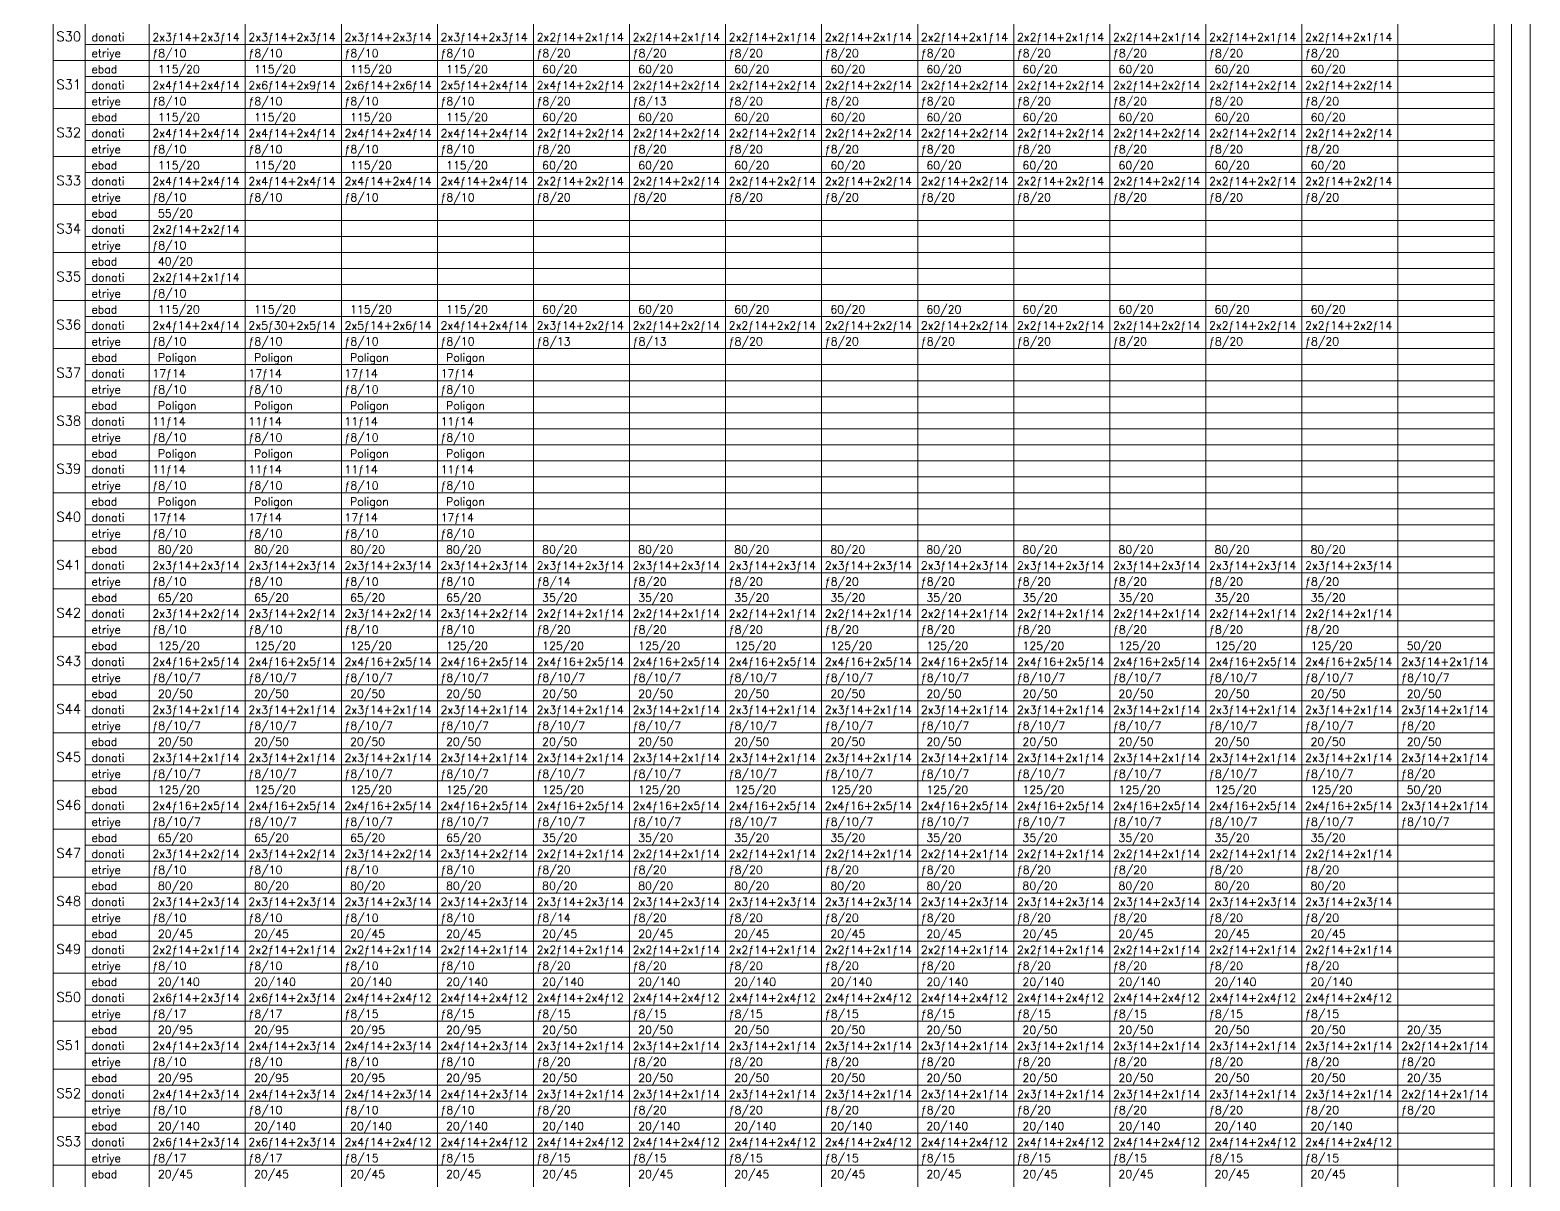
# Model space of a CAD drawing. Header units: inches. Extents: x -0.73 to 0.27, y 1.31 to 2.52.
# Drawn here: x -0.1952 to 0.2732, y 1.6692 to 2.0286 of the extents above; entities that cross this region are included whole.
import ezdxf

# ---------------------------------------------------------------- set-up
doc = ezdxf.new("R2010")
doc.units = ezdxf.units.IN
doc.header["$MEASUREMENT"] = 0
for name, color, linetype, lineweight in [('PENC2', 1, 'Continuous', 0), ('PENC3', 5, 'Continuous', 0), ('PENC4', 84, 'Continuous', 0)]:
    doc.layers.add(name, color=color, linetype=linetype, lineweight=lineweight)
doc.styles.add('RomanSTA', font='RomanSTA')

msp = doc.modelspace()

# ---------------------------------------------------------------- linework, layer by layer
at = {"layer": 'PENC2', "linetype": 'Continuous'}
for p, q in [((-0.17799, 2.0241), (0.26201, 2.0241)), ((-0.17799, 2.0141), (0.26201, 2.0141)), ((-0.17799, 2.0091), (0.26201, 2.0091)), ((-0.17799, 1.9991), (0.26201, 1.9991)), ((-0.17799, 1.9941), (0.26201, 1.9941)), ((-0.17799, 1.9841), (0.26201, 1.9841)), ((-0.17799, 1.9791), (0.26201, 1.9791)), ((-0.17799, 1.9691), (0.26201, 1.9691)), ((-0.17799, 1.9641), (0.26201, 1.9641)), ((-0.17799, 1.9541), (0.26201, 1.9541)), ((-0.17799, 1.9491), (0.26201, 1.9491)), ((-0.17799, 1.9391), (0.26201, 1.9391)), ((-0.17799, 1.9341), (0.26201, 1.9341)), ((-0.17799, 1.9241), (0.26201, 1.9241)), ((-0.17799, 1.9191), (0.26201, 1.9191)), ((-0.17799, 1.9091), (0.26201, 1.9091)), ((-0.17799, 1.9041), (0.26201, 1.9041)), ((-0.17799, 1.8941), (0.26201, 1.8941)), ((-0.17799, 1.8891), (0.26201, 1.8891)), ((-0.17799, 1.8791), (0.26201, 1.8791)), ((-0.17799, 1.8741), (0.26201, 1.8741)), ((-0.17799, 1.8641), (0.26201, 1.8641)), ((-0.17799, 1.8591), (0.26201, 1.8591)), ((-0.17799, 1.8491), (0.26201, 1.8491)), ((-0.17799, 1.8441), (0.26201, 1.8441)), ((-0.17799, 1.8341), (0.26201, 1.8341)), ((-0.17799, 1.8291), (0.26201, 1.8291)), ((-0.17799, 1.8191), (0.26201, 1.8191)), ((-0.17799, 1.8141), (0.26201, 1.8141)), ((-0.17799, 1.8041), (0.26201, 1.8041)), ((-0.17799, 1.7991), (0.26201, 1.7991)), ((-0.17799, 1.7891), (0.26201, 1.7891)), ((-0.17799, 1.7841), (0.26201, 1.7841)), ((-0.17799, 1.7741), (0.26201, 1.7741)), ((-0.17799, 1.7691), (0.26201, 1.7691)), ((-0.17799, 1.7591), (0.26201, 1.7591)), ((-0.17799, 1.7541), (0.26201, 1.7541)), ((-0.17799, 1.7441), (0.26201, 1.7441)), ((-0.17799, 1.7391), (0.26201, 1.7391)), ((-0.17799, 1.7291), (0.26201, 1.7291)), ((-0.17799, 1.7241), (0.26201, 1.7241)), ((-0.17799, 1.7141), (0.26201, 1.7141)), ((-0.17799, 1.7091), (0.26201, 1.7091)), ((-0.17799, 1.6991), (0.26201, 1.6991)), ((-0.17799, 1.6941), (0.26201, 1.6941)), ((-0.17799, 1.6841), (0.26201, 1.6841)), ((-0.17799, 1.6791), (0.26201, 1.6791))]:
    msp.add_line(p, q, dxfattribs=at)
at = {"layer": 'PENC3'}
for points in [[(0.27324, 1.31205), (0.27324, 2.50089), (-0.68718, 2.50089), (-0.68718, 1.31205)], [(0.26746, 1.31783), (0.26746, 2.49511), (-0.6814, 2.49511), (-0.6814, 1.31783)]]:
    msp.add_lwpolyline(points, close=True, dxfattribs=at)
at = {"layer": 'PENC4', "linetype": 'Continuous'}
for p, q in [((-0.18799, 2.4791), (-0.18799, 1.3291)), ((-0.15799, 2.4791), (-0.15799, 1.3291)), ((-0.12799, 2.4791), (-0.12799, 1.3291)), ((-0.09799, 2.4791), (-0.09799, 1.3291)), ((-0.06799, 2.4791), (-0.06799, 1.3291)), ((-0.03799, 2.4791), (-0.03799, 1.3291)), ((-0.00799, 2.4791), (-0.00799, 1.3291)), ((0.02201, 2.4791), (0.02201, 1.3291)), ((0.05201, 2.4791), (0.05201, 1.3291)), ((0.08201, 2.4791), (0.08201, 1.3291)), ((0.11201, 2.4791), (0.11201, 1.3291)), ((0.14201, 2.4791), (0.14201, 1.3291)), ((0.17201, 2.4791), (0.17201, 1.3291)), ((0.20201, 2.4791), (0.20201, 1.3291)), ((0.23201, 2.4791), (0.23201, 1.3291)), ((0.26201, 2.4791), (0.26201, 1.3291)), ((-0.17799, 2.4691), (-0.17799, 1.3291)), ((-0.18799, 2.0191), (0.26201, 2.0191)), ((-0.18799, 2.0041), (0.26201, 2.0041)), ((-0.18799, 1.9891), (0.26201, 1.9891)), ((-0.18799, 1.9741), (0.26201, 1.9741)), ((-0.18799, 1.9591), (0.26201, 1.9591)), ((-0.18799, 1.9441), (0.26201, 1.9441)), ((-0.18799, 1.9291), (0.26201, 1.9291)), ((-0.18799, 1.9141), (0.26201, 1.9141)), ((-0.18799, 1.8991), (0.26201, 1.8991)), ((-0.18799, 1.8841), (0.26201, 1.8841)), ((-0.18799, 1.8691), (0.26201, 1.8691)), ((-0.18799, 1.8541), (0.26201, 1.8541)), ((-0.18799, 1.8391), (0.26201, 1.8391)), ((-0.18799, 1.8241), (0.26201, 1.8241)), ((-0.18799, 1.8091), (0.26201, 1.8091)), ((-0.18799, 1.7941), (0.26201, 1.7941)), ((-0.18799, 1.7791), (0.26201, 1.7791)), ((-0.18799, 1.7641), (0.26201, 1.7641)), ((-0.18799, 1.7491), (0.26201, 1.7491)), ((-0.18799, 1.7341), (0.26201, 1.7341)), ((-0.18799, 1.7191), (0.26201, 1.7191)), ((-0.18799, 1.7041), (0.26201, 1.7041)), ((-0.18799, 1.6891), (0.26201, 1.6891)), ((-0.18799, 1.6741), (0.26201, 1.6741))]:
    msp.add_line(p, q, dxfattribs=at)

# ---------------------------------------------------------------- texts
at = {"layer": 'PENC2', "style": 'RomanSTA'}
for s, p in [('donati', (-0.17599, 2.0251)), ('etriye', (-0.17599, 2.0201)), ('ebad', (-0.17599, 2.0151)), ('donati', (-0.17599, 2.0101)), ('etriye', (-0.17599, 2.0051)), ('ebad', (-0.17599, 2.0001)), ('donati', (-0.17599, 1.9951)), ('etriye', (-0.17599, 1.9901)), ('ebad', (-0.17599, 1.9851)), ('donati', (-0.17599, 1.9801)), ('etriye', (-0.17599, 1.9751)), ('ebad', (-0.17599, 1.9701)), ('donati', (-0.17599, 1.9651)), ('etriye', (-0.17599, 1.9601)), ('ebad', (-0.17599, 1.9551)), ('donati', (-0.17599, 1.9501)), ('etriye', (-0.17599, 1.9451)), ('ebad', (-0.17599, 1.9401)), ('donati', (-0.17599, 1.9351)), ('etriye', (-0.17599, 1.9301)), ('ebad', (-0.17599, 1.9251)), ('donati', (-0.17599, 1.9201)), ('etriye', (-0.17599, 1.9151)), ('ebad', (-0.17599, 1.9101)), ('donati', (-0.17599, 1.9051)), ('etriye', (-0.17599, 1.9001)), ('ebad', (-0.17599, 1.8951)), ('donati', (-0.17599, 1.8901)), ('etriye', (-0.17599, 1.8851)), ('ebad', (-0.17599, 1.8801)), ('donati', (-0.17599, 1.8751)), ('etriye', (-0.17599, 1.8701)), ('ebad', (-0.17599, 1.8651)), ('donati', (-0.17599, 1.8601)), ('etriye', (-0.17599, 1.8551)), ('ebad', (-0.17599, 1.8501)), ('donati', (-0.17599, 1.8451)), ('etriye', (-0.17599, 1.8401)), ('ebad', (-0.17599, 1.8351)), ('donati', (-0.17599, 1.8301)), ('etriye', (-0.17599, 1.8251)), ('ebad', (-0.17599, 1.8201)), ('donati', (-0.17599, 1.8151)), ('etriye', (-0.17599, 1.8101)), ('ebad', (-0.17599, 1.8051)), ('donati', (-0.17599, 1.8001)), ('etriye', (-0.17599, 1.7951)), ('ebad', (-0.17599, 1.7901)), ('donati', (-0.17599, 1.7851)), ('etriye', (-0.17599, 1.7801)), ('ebad', (-0.17599, 1.7751)), ('donati', (-0.17599, 1.7701)), ('etriye', (-0.17599, 1.7651)), ('ebad', (-0.17599, 1.7601)), ('donati', (-0.17599, 1.7551)), ('etriye', (-0.17599, 1.7501)), ('ebad', (-0.17599, 1.7451)), ('donati', (-0.17599, 1.7401)), ('etriye', (-0.17599, 1.7351)), ('ebad', (-0.17599, 1.7301)), ('donati', (-0.17599, 1.7251)), ('etriye', (-0.17599, 1.7201)), ('ebad', (-0.17599, 1.7151)), ('donati', (-0.17599, 1.7101)), ('etriye', (-0.17599, 1.7051)), ('ebad', (-0.17599, 1.7001)), ('donati', (-0.17599, 1.6951)), ('etriye', (-0.17599, 1.6901)), ('ebad', (-0.17599, 1.6851)), ('donati', (-0.17599, 1.6801)), ('etriye', (-0.17599, 1.6751)), ('ebad', (-0.17599, 1.6701))]:
    msp.add_text(s, height=0.0025, dxfattribs=at).set_placement(p)
at = {"layer": 'PENC3', "style": 'RomanSTA'}
for s, p in [('2x3ƒ14+2x3ƒ14', (-0.15699, 2.0251)), ('2x3ƒ14+2x3ƒ14', (-0.12699, 2.0251)), ('2x3ƒ14+2x3ƒ14', (-0.09699, 2.0251)), ('2x3ƒ14+2x3ƒ14', (-0.06699, 2.0251)), ('2x2ƒ14+2x1ƒ14', (-0.03699, 2.0251)), ('2x2ƒ14+2x1ƒ14', (-0.00699, 2.0251)), ('2x2ƒ14+2x1ƒ14', (0.02301, 2.0251)), ('2x2ƒ14+2x1ƒ14', (0.05301, 2.0251)), ('2x2ƒ14+2x1ƒ14', (0.08301, 2.0251)), ('2x2ƒ14+2x1ƒ14', (0.11301, 2.0251)), ('2x2ƒ14+2x1ƒ14', (0.14301, 2.0251)), ('2x2ƒ14+2x1ƒ14', (0.17301, 2.0251)), ('2x2ƒ14+2x1ƒ14', (0.20301, 2.0251)), ('ƒ8/10', (-0.15699, 2.0201)), ('ƒ8/10', (-0.12699, 2.0201)), ('ƒ8/10', (-0.09699, 2.0201)), ('ƒ8/10', (-0.06699, 2.0201)), ('ƒ8/20', (-0.03699, 2.0201)), ('ƒ8/20', (-0.00699, 2.0201)), ('ƒ8/20', (0.02301, 2.0201)), ('ƒ8/20', (0.05301, 2.0201)), ('ƒ8/20', (0.08301, 2.0201)), ('ƒ8/20', (0.11301, 2.0201)), ('ƒ8/20', (0.14301, 2.0201)), ('ƒ8/20', (0.17301, 2.0201)), ('ƒ8/20', (0.20301, 2.0201)), (' 115/20', (-0.15699, 2.0151)), (' 115/20', (-0.12699, 2.0151)), (' 115/20', (-0.09699, 2.0151)), (' 115/20', (-0.06699, 2.0151)), (' 60/20', (-0.03699, 2.0151)), (' 60/20', (-0.00699, 2.0151)), (' 60/20', (0.02301, 2.0151)), (' 60/20', (0.05301, 2.0151)), (' 60/20', (0.08301, 2.0151)), (' 60/20', (0.11301, 2.0151)), (' 60/20', (0.14301, 2.0151)), (' 60/20', (0.17301, 2.0151)), (' 60/20', (0.20301, 2.0151)), ('2x4ƒ14+2x4ƒ14', (-0.15699, 2.0101)), ('2x6ƒ14+2x9ƒ14', (-0.12699, 2.0101)), ('2x6ƒ14+2x6ƒ14', (-0.09699, 2.0101)), ('2x5ƒ14+2x4ƒ14', (-0.06699, 2.0101)), ('2x4ƒ14+2x2ƒ14', (-0.03699, 2.0101)), ('2x2ƒ14+2x2ƒ14', (-0.00699, 2.0101)), ('2x2ƒ14+2x2ƒ14', (0.02301, 2.0101)), ('2x2ƒ14+2x2ƒ14', (0.05301, 2.0101)), ('2x2ƒ14+2x2ƒ14', (0.08301, 2.0101)), ('2x2ƒ14+2x2ƒ14', (0.11301, 2.0101)), ('2x2ƒ14+2x2ƒ14', (0.14301, 2.0101)), ('2x2ƒ14+2x2ƒ14', (0.17301, 2.0101)), ('2x2ƒ14+2x2ƒ14', (0.20301, 2.0101)), ('ƒ8/10', (-0.15699, 2.0051)), ('ƒ8/10', (-0.12699, 2.0051)), ('ƒ8/10', (-0.09699, 2.0051)), ('ƒ8/10', (-0.06699, 2.0051)), ('ƒ8/20', (-0.03699, 2.0051)), ('ƒ8/13', (-0.00699, 2.0051)), ('ƒ8/20', (0.02301, 2.0051)), ('ƒ8/20', (0.05301, 2.0051)), ('ƒ8/20', (0.08301, 2.0051)), ('ƒ8/20', (0.11301, 2.0051)), ('ƒ8/20', (0.14301, 2.0051)), ('ƒ8/20', (0.17301, 2.0051)), ('ƒ8/20', (0.20301, 2.0051)), (' 115/20', (-0.15699, 2.0001)), (' 115/20', (-0.12699, 2.0001)), (' 115/20', (-0.09699, 2.0001)), (' 115/20', (-0.06699, 2.0001)), (' 60/20', (-0.03699, 2.0001)), (' 60/20', (-0.00699, 2.0001)), (' 60/20', (0.02301, 2.0001)), (' 60/20', (0.05301, 2.0001)), (' 60/20', (0.08301, 2.0001)), (' 60/20', (0.11301, 2.0001)), (' 60/20', (0.14301, 2.0001)), (' 60/20', (0.17301, 2.0001)), (' 60/20', (0.20301, 2.0001)), ('2x4ƒ14+2x4ƒ14', (-0.15699, 1.9951)), ('2x4ƒ14+2x4ƒ14', (-0.12699, 1.9951)), ('2x4ƒ14+2x4ƒ14', (-0.09699, 1.9951)), ('2x4ƒ14+2x4ƒ14', (-0.06699, 1.9951)), ('2x2ƒ14+2x2ƒ14', (-0.03699, 1.9951)), ('2x2ƒ14+2x2ƒ14', (-0.00699, 1.9951)), ('2x2ƒ14+2x2ƒ14', (0.02301, 1.9951)), ('2x2ƒ14+2x2ƒ14', (0.05301, 1.9951)), ('2x2ƒ14+2x2ƒ14', (0.08301, 1.9951)), ('2x2ƒ14+2x2ƒ14', (0.11301, 1.9951)), ('2x2ƒ14+2x2ƒ14', (0.14301, 1.9951)), ('2x2ƒ14+2x2ƒ14', (0.17301, 1.9951)), ('2x2ƒ14+2x2ƒ14', (0.20301, 1.9951)), ('ƒ8/10', (-0.15699, 1.9901)), ('ƒ8/10', (-0.12699, 1.9901)), ('ƒ8/10', (-0.09699, 1.9901)), ('ƒ8/10', (-0.06699, 1.9901)), ('ƒ8/20', (-0.03699, 1.9901)), ('ƒ8/20', (-0.00699, 1.9901)), ('ƒ8/20', (0.02301, 1.9901)), ('ƒ8/20', (0.05301, 1.9901)), ('ƒ8/20', (0.08301, 1.9901)), ('ƒ8/20', (0.11301, 1.9901)), ('ƒ8/20', (0.14301, 1.9901)), ('ƒ8/20', (0.17301, 1.9901)), ('ƒ8/20', (0.20301, 1.9901)), (' 115/20', (-0.15699, 1.9851)), (' 115/20', (-0.12699, 1.9851)), (' 115/20', (-0.09699, 1.9851)), (' 115/20', (-0.06699, 1.9851)), (' 60/20', (-0.03699, 1.9851)), (' 60/20', (-0.00699, 1.9851)), (' 60/20', (0.02301, 1.9851)), (' 60/20', (0.05301, 1.9851)), (' 60/20', (0.08301, 1.9851)), (' 60/20', (0.11301, 1.9851)), (' 60/20', (0.14301, 1.9851)), (' 60/20', (0.17301, 1.9851)), (' 60/20', (0.20301, 1.9851)), ('2x4ƒ14+2x4ƒ14', (-0.15699, 1.9801)), ('2x4ƒ14+2x4ƒ14', (-0.12699, 1.9801)), ('2x4ƒ14+2x4ƒ14', (-0.09699, 1.9801)), ('2x4ƒ14+2x4ƒ14', (-0.06699, 1.9801)), ('2x2ƒ14+2x2ƒ14', (-0.03699, 1.9801)), ('2x2ƒ14+2x2ƒ14', (-0.00699, 1.9801)), ('2x2ƒ14+2x2ƒ14', (0.02301, 1.9801)), ('2x2ƒ14+2x2ƒ14', (0.05301, 1.9801)), ('2x2ƒ14+2x2ƒ14', (0.08301, 1.9801)), ('2x2ƒ14+2x2ƒ14', (0.11301, 1.9801)), ('2x2ƒ14+2x2ƒ14', (0.14301, 1.9801)), ('2x2ƒ14+2x2ƒ14', (0.17301, 1.9801)), ('2x2ƒ14+2x2ƒ14', (0.20301, 1.9801)), ('ƒ8/10', (-0.15699, 1.9751)), ('ƒ8/10', (-0.12699, 1.9751)), ('ƒ8/10', (-0.09699, 1.9751)), ('ƒ8/10', (-0.06699, 1.9751)), ('ƒ8/20', (-0.03699, 1.9751)), ('ƒ8/20', (-0.00699, 1.9751)), ('ƒ8/20', (0.02301, 1.9751)), ('ƒ8/20', (0.05301, 1.9751)), ('ƒ8/20', (0.08301, 1.9751)), ('ƒ8/20', (0.11301, 1.9751)), ('ƒ8/20', (0.14301, 1.9751)), ('ƒ8/20', (0.17301, 1.9751)), ('ƒ8/20', (0.20301, 1.9751)), (' 55/20', (-0.15699, 1.9701)), ('2x2ƒ14+2x2ƒ14', (-0.15699, 1.9651)), ('ƒ8/10', (-0.15699, 1.9601)), (' 40/20', (-0.15699, 1.9551)), ('2x2ƒ14+2x1ƒ14', (-0.15699, 1.9501)), ('ƒ8/10', (-0.15699, 1.9451)), (' 115/20', (-0.15699, 1.9401)), (' 115/20', (-0.12699, 1.9401)), (' 115/20', (-0.09699, 1.9401)), (' 115/20', (-0.06699, 1.9401)), (' 60/20', (-0.03699, 1.9401)), (' 60/20', (-0.00699, 1.9401)), (' 60/20', (0.02301, 1.9401)), (' 60/20', (0.05301, 1.9401)), (' 60/20', (0.08301, 1.9401)), (' 60/20', (0.11301, 1.9401)), (' 60/20', (0.14301, 1.9401)), (' 60/20', (0.17301, 1.9401)), (' 60/20', (0.20301, 1.9401)), ('2x4ƒ14+2x4ƒ14', (-0.15699, 1.9351)), ('2x5ƒ30+2x5ƒ14', (-0.12699, 1.9351)), ('2x5ƒ14+2x6ƒ14', (-0.09699, 1.9351)), ('2x4ƒ14+2x4ƒ14', (-0.06699, 1.9351)), ('2x3ƒ14+2x2ƒ14', (-0.03699, 1.9351)), ('2x2ƒ14+2x2ƒ14', (-0.00699, 1.9351)), ('2x2ƒ14+2x2ƒ14', (0.02301, 1.9351)), ('2x2ƒ14+2x2ƒ14', (0.05301, 1.9351)), ('2x2ƒ14+2x2ƒ14', (0.08301, 1.9351)), ('2x2ƒ14+2x2ƒ14', (0.11301, 1.9351)), ('2x2ƒ14+2x2ƒ14', (0.14301, 1.9351)), ('2x2ƒ14+2x2ƒ14', (0.17301, 1.9351)), ('2x2ƒ14+2x2ƒ14', (0.20301, 1.9351)), ('ƒ8/10', (-0.15699, 1.9301)), ('ƒ8/10', (-0.12699, 1.9301)), ('ƒ8/10', (-0.09699, 1.9301)), ('ƒ8/10', (-0.06699, 1.9301)), ('ƒ8/13', (-0.03699, 1.9301)), ('ƒ8/13', (-0.00699, 1.9301)), ('ƒ8/20', (0.02301, 1.9301)), ('ƒ8/20', (0.05301, 1.9301)), ('ƒ8/20', (0.08301, 1.9301)), ('ƒ8/20', (0.11301, 1.9301)), ('ƒ8/20', (0.14301, 1.9301)), ('ƒ8/20', (0.17301, 1.9301)), ('ƒ8/20', (0.20301, 1.9301)), (' Poligon', (-0.15699, 1.9251)), (' Poligon', (-0.12699, 1.9251)), (' Poligon', (-0.09699, 1.9251)), (' Poligon', (-0.06699, 1.9251)), ('17ƒ14', (-0.15699, 1.9201)), ('17ƒ14', (-0.12699, 1.9201)), ('17ƒ14', (-0.09699, 1.9201)), ('17ƒ14', (-0.06699, 1.9201)), ('ƒ8/10', (-0.15699, 1.9151)), ('ƒ8/10', (-0.12699, 1.9151)), ('ƒ8/10', (-0.09699, 1.9151)), ('ƒ8/10', (-0.06699, 1.9151)), (' Poligon', (-0.15699, 1.9101)), (' Poligon', (-0.12699, 1.9101)), (' Poligon', (-0.09699, 1.9101)), (' Poligon', (-0.06699, 1.9101)), ('11ƒ14', (-0.15699, 1.9051)), ('11ƒ14', (-0.12699, 1.9051)), ('11ƒ14', (-0.09699, 1.9051)), ('11ƒ14', (-0.06699, 1.9051)), ('ƒ8/10', (-0.15699, 1.9001)), ('ƒ8/10', (-0.12699, 1.9001)), ('ƒ8/10', (-0.09699, 1.9001)), ('ƒ8/10', (-0.06699, 1.9001)), (' Poligon', (-0.15699, 1.8951)), (' Poligon', (-0.12699, 1.8951)), (' Poligon', (-0.09699, 1.8951)), (' Poligon', (-0.06699, 1.8951)), ('11ƒ14', (-0.15699, 1.8901)), ('11ƒ14', (-0.12699, 1.8901)), ('11ƒ14', (-0.09699, 1.8901)), ('11ƒ14', (-0.06699, 1.8901)), ('ƒ8/10', (-0.15699, 1.8851)), ('ƒ8/10', (-0.12699, 1.8851)), ('ƒ8/10', (-0.09699, 1.8851)), ('ƒ8/10', (-0.06699, 1.8851)), (' Poligon', (-0.15699, 1.8801)), (' Poligon', (-0.12699, 1.8801)), (' Poligon', (-0.09699, 1.8801)), (' Poligon', (-0.06699, 1.8801)), ('17ƒ14', (-0.15699, 1.8751)), ('17ƒ14', (-0.12699, 1.8751)), ('17ƒ14', (-0.09699, 1.8751)), ('17ƒ14', (-0.06699, 1.8751)), ('ƒ8/10', (-0.15699, 1.8701)), ('ƒ8/10', (-0.12699, 1.8701)), ('ƒ8/10', (-0.09699, 1.8701)), ('ƒ8/10', (-0.06699, 1.8701)), (' 80/20', (-0.15699, 1.8651)), (' 80/20', (-0.12699, 1.8651)), (' 80/20', (-0.09699, 1.8651)), (' 80/20', (-0.06699, 1.8651)), (' 80/20', (-0.03699, 1.8651)), (' 80/20', (-0.00699, 1.8651)), (' 80/20', (0.02301, 1.8651)), (' 80/20', (0.05301, 1.8651)), (' 80/20', (0.08301, 1.8651)), (' 80/20', (0.11301, 1.8651)), (' 80/20', (0.14301, 1.8651)), (' 80/20', (0.17301, 1.8651)), (' 80/20', (0.20301, 1.8651)), ('2x3ƒ14+2x3ƒ14', (-0.15699, 1.8601)), ('2x3ƒ14+2x3ƒ14', (-0.12699, 1.8601)), ('2x3ƒ14+2x3ƒ14', (-0.09699, 1.8601)), ('2x3ƒ14+2x3ƒ14', (-0.06699, 1.8601)), ('2x3ƒ14+2x3ƒ14', (-0.03699, 1.8601)), ('2x3ƒ14+2x3ƒ14', (-0.00699, 1.8601)), ('2x3ƒ14+2x3ƒ14', (0.02301, 1.8601)), ('2x3ƒ14+2x3ƒ14', (0.05301, 1.8601)), ('2x3ƒ14+2x3ƒ14', (0.08301, 1.8601)), ('2x3ƒ14+2x3ƒ14', (0.11301, 1.8601)), ('2x3ƒ14+2x3ƒ14', (0.14301, 1.8601)), ('2x3ƒ14+2x3ƒ14', (0.17301, 1.8601)), ('2x3ƒ14+2x3ƒ14', (0.20301, 1.8601)), ('ƒ8/10', (-0.15699, 1.8551)), ('ƒ8/10', (-0.12699, 1.8551)), ('ƒ8/10', (-0.09699, 1.8551)), ('ƒ8/10', (-0.06699, 1.8551)), ('ƒ8/14', (-0.03699, 1.8551)), ('ƒ8/20', (-0.00699, 1.8551)), ('ƒ8/20', (0.02301, 1.8551)), ('ƒ8/20', (0.05301, 1.8551)), ('ƒ8/20', (0.08301, 1.8551)), ('ƒ8/20', (0.11301, 1.8551)), ('ƒ8/20', (0.14301, 1.8551)), ('ƒ8/20', (0.17301, 1.8551)), ('ƒ8/20', (0.20301, 1.8551)), (' 65/20', (-0.15699, 1.8501)), (' 65/20', (-0.12699, 1.8501)), (' 65/20', (-0.09699, 1.8501)), (' 65/20', (-0.06699, 1.8501)), (' 35/20', (-0.03699, 1.8501)), (' 35/20', (-0.00699, 1.8501)), (' 35/20', (0.02301, 1.8501)), (' 35/20', (0.05301, 1.8501)), (' 35/20', (0.08301, 1.8501)), (' 35/20', (0.11301, 1.8501)), (' 35/20', (0.14301, 1.8501)), (' 35/20', (0.17301, 1.8501)), (' 35/20', (0.20301, 1.8501)), ('2x3ƒ14+2x2ƒ14', (-0.15699, 1.8451)), ('2x3ƒ14+2x2ƒ14', (-0.12699, 1.8451)), ('2x3ƒ14+2x2ƒ14', (-0.09699, 1.8451)), ('2x3ƒ14+2x2ƒ14', (-0.06699, 1.8451)), ('2x2ƒ14+2x1ƒ14', (-0.03699, 1.8451)), ('2x2ƒ14+2x1ƒ14', (-0.00699, 1.8451)), ('2x2ƒ14+2x1ƒ14', (0.02301, 1.8451)), ('2x2ƒ14+2x1ƒ14', (0.05301, 1.8451)), ('2x2ƒ14+2x1ƒ14', (0.08301, 1.8451)), ('2x2ƒ14+2x1ƒ14', (0.11301, 1.8451)), ('2x2ƒ14+2x1ƒ14', (0.14301, 1.8451)), ('2x2ƒ14+2x1ƒ14', (0.17301, 1.8451)), ('2x2ƒ14+2x1ƒ14', (0.20301, 1.8451)), ('ƒ8/10', (-0.15699, 1.8401)), ('ƒ8/10', (-0.12699, 1.8401)), ('ƒ8/10', (-0.09699, 1.8401)), ('ƒ8/10', (-0.06699, 1.8401)), ('ƒ8/20', (-0.03699, 1.8401)), ('ƒ8/20', (-0.00699, 1.8401)), ('ƒ8/20', (0.02301, 1.8401)), ('ƒ8/20', (0.05301, 1.8401)), ('ƒ8/20', (0.08301, 1.8401)), ('ƒ8/20', (0.11301, 1.8401)), ('ƒ8/20', (0.14301, 1.8401)), ('ƒ8/20', (0.17301, 1.8401)), ('ƒ8/20', (0.20301, 1.8401)), (' 125/20', (-0.15699, 1.8351)), (' 125/20', (-0.12699, 1.8351)), (' 125/20', (-0.09699, 1.8351)), (' 125/20', (-0.06699, 1.8351)), (' 125/20', (-0.03699, 1.8351)), (' 125/20', (-0.00699, 1.8351)), (' 125/20', (0.02301, 1.8351)), (' 125/20', (0.05301, 1.8351)), (' 125/20', (0.08301, 1.8351)), (' 125/20', (0.11301, 1.8351)), (' 125/20', (0.14301, 1.8351)), (' 125/20', (0.17301, 1.8351)), (' 125/20', (0.20301, 1.8351)), (' 50/20', (0.23301, 1.8351)), ('2x4ƒ16+2x5ƒ14', (-0.15699, 1.8301)), ('2x4ƒ16+2x5ƒ14', (-0.12699, 1.8301)), ('2x4ƒ16+2x5ƒ14', (-0.09699, 1.8301)), ('2x4ƒ16+2x5ƒ14', (-0.06699, 1.8301)), ('2x4ƒ16+2x5ƒ14', (-0.03699, 1.8301)), ('2x4ƒ16+2x5ƒ14', (-0.00699, 1.8301)), ('2x4ƒ16+2x5ƒ14', (0.02301, 1.8301)), ('2x4ƒ16+2x5ƒ14', (0.05301, 1.8301)), ('2x4ƒ16+2x5ƒ14', (0.08301, 1.8301)), ('2x4ƒ16+2x5ƒ14', (0.11301, 1.8301)), ('2x4ƒ16+2x5ƒ14', (0.14301, 1.8301)), ('2x4ƒ16+2x5ƒ14', (0.17301, 1.8301)), ('2x4ƒ16+2x5ƒ14', (0.20301, 1.8301)), ('2x3ƒ14+2x1ƒ14', (0.23301, 1.8301)), ('ƒ8/10/7', (-0.15699, 1.8251)), ('ƒ8/10/7', (-0.12699, 1.8251)), ('ƒ8/10/7', (-0.09699, 1.8251)), ('ƒ8/10/7', (-0.06699, 1.8251)), ('ƒ8/10/7', (-0.03699, 1.8251)), ('ƒ8/10/7', (-0.00699, 1.8251)), ('ƒ8/10/7', (0.02301, 1.8251)), ('ƒ8/10/7', (0.05301, 1.8251)), ('ƒ8/10/7', (0.08301, 1.8251)), ('ƒ8/10/7', (0.11301, 1.8251)), ('ƒ8/10/7', (0.14301, 1.8251)), ('ƒ8/10/7', (0.17301, 1.8251)), ('ƒ8/10/7', (0.20301, 1.8251)), ('ƒ8/10/7', (0.23301, 1.8251)), (' 20/50', (-0.15699, 1.8201)), (' 20/50', (-0.12699, 1.8201)), (' 20/50', (-0.09699, 1.8201)), (' 20/50', (-0.06699, 1.8201)), (' 20/50', (-0.03699, 1.8201)), (' 20/50', (-0.00699, 1.8201)), (' 20/50', (0.02301, 1.8201)), (' 20/50', (0.05301, 1.8201)), (' 20/50', (0.08301, 1.8201)), (' 20/50', (0.11301, 1.8201)), (' 20/50', (0.14301, 1.8201)), (' 20/50', (0.17301, 1.8201)), (' 20/50', (0.20301, 1.8201)), (' 20/50', (0.23301, 1.8201)), ('2x3ƒ14+2x1ƒ14', (-0.15699, 1.8151)), ('2x3ƒ14+2x1ƒ14', (-0.12699, 1.8151)), ('2x3ƒ14+2x1ƒ14', (-0.09699, 1.8151)), ('2x3ƒ14+2x1ƒ14', (-0.06699, 1.8151)), ('2x3ƒ14+2x1ƒ14', (-0.03699, 1.8151)), ('2x3ƒ14+2x1ƒ14', (-0.00699, 1.8151)), ('2x3ƒ14+2x1ƒ14', (0.02301, 1.8151)), ('2x3ƒ14+2x1ƒ14', (0.05301, 1.8151)), ('2x3ƒ14+2x1ƒ14', (0.08301, 1.8151)), ('2x3ƒ14+2x1ƒ14', (0.11301, 1.8151)), ('2x3ƒ14+2x1ƒ14', (0.14301, 1.8151)), ('2x3ƒ14+2x1ƒ14', (0.17301, 1.8151)), ('2x3ƒ14+2x1ƒ14', (0.20301, 1.8151)), ('2x3ƒ14+2x1ƒ14', (0.23301, 1.8151)), ('ƒ8/10/7', (-0.15699, 1.8101)), ('ƒ8/10/7', (-0.12699, 1.8101)), ('ƒ8/10/7', (-0.09699, 1.8101)), ('ƒ8/10/7', (-0.06699, 1.8101)), ('ƒ8/10/7', (-0.03699, 1.8101)), ('ƒ8/10/7', (-0.00699, 1.8101)), ('ƒ8/10/7', (0.02301, 1.8101)), ('ƒ8/10/7', (0.05301, 1.8101)), ('ƒ8/10/7', (0.08301, 1.8101)), ('ƒ8/10/7', (0.11301, 1.8101)), ('ƒ8/10/7', (0.14301, 1.8101)), ('ƒ8/10/7', (0.17301, 1.8101)), ('ƒ8/10/7', (0.20301, 1.8101)), ('ƒ8/20', (0.23301, 1.8101)), (' 20/50', (-0.15699, 1.8051)), (' 20/50', (-0.12699, 1.8051)), (' 20/50', (-0.09699, 1.8051)), (' 20/50', (-0.06699, 1.8051)), (' 20/50', (-0.03699, 1.8051)), (' 20/50', (-0.00699, 1.8051)), (' 20/50', (0.02301, 1.8051)), (' 20/50', (0.05301, 1.8051)), (' 20/50', (0.08301, 1.8051)), (' 20/50', (0.11301, 1.8051)), (' 20/50', (0.14301, 1.8051)), (' 20/50', (0.17301, 1.8051)), (' 20/50', (0.20301, 1.8051)), (' 20/50', (0.23301, 1.8051)), ('2x3ƒ14+2x1ƒ14', (-0.15699, 1.8001)), ('2x3ƒ14+2x1ƒ14', (-0.12699, 1.8001)), ('2x3ƒ14+2x1ƒ14', (-0.09699, 1.8001)), ('2x3ƒ14+2x1ƒ14', (-0.06699, 1.8001)), ('2x3ƒ14+2x1ƒ14', (-0.03699, 1.8001)), ('2x3ƒ14+2x1ƒ14', (-0.00699, 1.8001)), ('2x3ƒ14+2x1ƒ14', (0.02301, 1.8001)), ('2x3ƒ14+2x1ƒ14', (0.05301, 1.8001)), ('2x3ƒ14+2x1ƒ14', (0.08301, 1.8001)), ('2x3ƒ14+2x1ƒ14', (0.11301, 1.8001)), ('2x3ƒ14+2x1ƒ14', (0.14301, 1.8001)), ('2x3ƒ14+2x1ƒ14', (0.17301, 1.8001)), ('2x3ƒ14+2x1ƒ14', (0.20301, 1.8001)), ('2x3ƒ14+2x1ƒ14', (0.23301, 1.8001)), ('ƒ8/10/7', (-0.15699, 1.7951)), ('ƒ8/10/7', (-0.12699, 1.7951)), ('ƒ8/10/7', (-0.09699, 1.7951)), ('ƒ8/10/7', (-0.06699, 1.7951)), ('ƒ8/10/7', (-0.03699, 1.7951)), ('ƒ8/10/7', (-0.00699, 1.7951)), ('ƒ8/10/7', (0.02301, 1.7951)), ('ƒ8/10/7', (0.05301, 1.7951)), ('ƒ8/10/7', (0.08301, 1.7951)), ('ƒ8/10/7', (0.11301, 1.7951)), ('ƒ8/10/7', (0.14301, 1.7951)), ('ƒ8/10/7', (0.17301, 1.7951)), ('ƒ8/10/7', (0.20301, 1.7951)), ('ƒ8/20', (0.23301, 1.7951)), (' 125/20', (-0.15699, 1.7901)), (' 125/20', (-0.12699, 1.7901)), (' 125/20', (-0.09699, 1.7901)), (' 125/20', (-0.06699, 1.7901)), (' 125/20', (-0.03699, 1.7901)), (' 125/20', (-0.00699, 1.7901)), (' 125/20', (0.02301, 1.7901)), (' 125/20', (0.05301, 1.7901)), (' 125/20', (0.08301, 1.7901)), (' 125/20', (0.11301, 1.7901)), (' 125/20', (0.14301, 1.7901)), (' 125/20', (0.17301, 1.7901)), (' 125/20', (0.20301, 1.7901)), (' 50/20', (0.23301, 1.7901)), ('2x4ƒ16+2x5ƒ14', (-0.15699, 1.7851)), ('2x4ƒ16+2x5ƒ14', (-0.12699, 1.7851)), ('2x4ƒ16+2x5ƒ14', (-0.09699, 1.7851)), ('2x4ƒ16+2x5ƒ14', (-0.06699, 1.7851)), ('2x4ƒ16+2x5ƒ14', (-0.03699, 1.7851)), ('2x4ƒ16+2x5ƒ14', (-0.00699, 1.7851)), ('2x4ƒ16+2x5ƒ14', (0.02301, 1.7851)), ('2x4ƒ16+2x5ƒ14', (0.05301, 1.7851)), ('2x4ƒ16+2x5ƒ14', (0.08301, 1.7851)), ('2x4ƒ16+2x5ƒ14', (0.11301, 1.7851)), ('2x4ƒ16+2x5ƒ14', (0.14301, 1.7851)), ('2x4ƒ16+2x5ƒ14', (0.17301, 1.7851)), ('2x4ƒ16+2x5ƒ14', (0.20301, 1.7851)), ('2x3ƒ14+2x1ƒ14', (0.23301, 1.7851)), ('ƒ8/10/7', (-0.15699, 1.7801)), ('ƒ8/10/7', (-0.12699, 1.7801)), ('ƒ8/10/7', (-0.09699, 1.7801)), ('ƒ8/10/7', (-0.06699, 1.7801)), ('ƒ8/10/7', (-0.03699, 1.7801)), ('ƒ8/10/7', (-0.00699, 1.7801)), ('ƒ8/10/7', (0.02301, 1.7801)), ('ƒ8/10/7', (0.05301, 1.7801)), ('ƒ8/10/7', (0.08301, 1.7801)), ('ƒ8/10/7', (0.11301, 1.7801)), ('ƒ8/10/7', (0.14301, 1.7801)), ('ƒ8/10/7', (0.17301, 1.7801)), ('ƒ8/10/7', (0.20301, 1.7801)), ('ƒ8/10/7', (0.23301, 1.7801)), (' 65/20', (-0.15699, 1.7751)), (' 65/20', (-0.12699, 1.7751)), (' 65/20', (-0.09699, 1.7751)), (' 65/20', (-0.06699, 1.7751)), (' 35/20', (-0.03699, 1.7751)), (' 35/20', (-0.00699, 1.7751)), (' 35/20', (0.02301, 1.7751)), (' 35/20', (0.05301, 1.7751)), (' 35/20', (0.08301, 1.7751)), (' 35/20', (0.11301, 1.7751)), (' 35/20', (0.14301, 1.7751)), (' 35/20', (0.17301, 1.7751)), (' 35/20', (0.20301, 1.7751)), ('2x3ƒ14+2x2ƒ14', (-0.15699, 1.7701)), ('2x3ƒ14+2x2ƒ14', (-0.12699, 1.7701)), ('2x3ƒ14+2x2ƒ14', (-0.09699, 1.7701)), ('2x3ƒ14+2x2ƒ14', (-0.06699, 1.7701)), ('2x2ƒ14+2x1ƒ14', (-0.03699, 1.7701)), ('2x2ƒ14+2x1ƒ14', (-0.00699, 1.7701)), ('2x2ƒ14+2x1ƒ14', (0.02301, 1.7701)), ('2x2ƒ14+2x1ƒ14', (0.05301, 1.7701)), ('2x2ƒ14+2x1ƒ14', (0.08301, 1.7701)), ('2x2ƒ14+2x1ƒ14', (0.11301, 1.7701)), ('2x2ƒ14+2x1ƒ14', (0.14301, 1.7701)), ('2x2ƒ14+2x1ƒ14', (0.17301, 1.7701)), ('2x2ƒ14+2x1ƒ14', (0.20301, 1.7701)), ('ƒ8/10', (-0.15699, 1.7651)), ('ƒ8/10', (-0.12699, 1.7651)), ('ƒ8/10', (-0.09699, 1.7651)), ('ƒ8/10', (-0.06699, 1.7651)), ('ƒ8/20', (-0.03699, 1.7651)), ('ƒ8/20', (-0.00699, 1.7651)), ('ƒ8/20', (0.02301, 1.7651)), ('ƒ8/20', (0.05301, 1.7651)), ('ƒ8/20', (0.08301, 1.7651)), ('ƒ8/20', (0.11301, 1.7651)), ('ƒ8/20', (0.14301, 1.7651)), ('ƒ8/20', (0.17301, 1.7651)), ('ƒ8/20', (0.20301, 1.7651)), (' 80/20', (-0.15699, 1.7601)), (' 80/20', (-0.12699, 1.7601)), (' 80/20', (-0.09699, 1.7601)), (' 80/20', (-0.06699, 1.7601)), (' 80/20', (-0.03699, 1.7601)), (' 80/20', (-0.00699, 1.7601)), (' 80/20', (0.02301, 1.7601)), (' 80/20', (0.05301, 1.7601)), (' 80/20', (0.08301, 1.7601)), (' 80/20', (0.11301, 1.7601)), (' 80/20', (0.14301, 1.7601)), (' 80/20', (0.17301, 1.7601)), (' 80/20', (0.20301, 1.7601)), ('2x3ƒ14+2x3ƒ14', (-0.15699, 1.7551)), ('2x3ƒ14+2x3ƒ14', (-0.12699, 1.7551)), ('2x3ƒ14+2x3ƒ14', (-0.09699, 1.7551)), ('2x3ƒ14+2x3ƒ14', (-0.06699, 1.7551)), ('2x3ƒ14+2x3ƒ14', (-0.03699, 1.7551)), ('2x3ƒ14+2x3ƒ14', (-0.00699, 1.7551)), ('2x3ƒ14+2x3ƒ14', (0.02301, 1.7551)), ('2x3ƒ14+2x3ƒ14', (0.05301, 1.7551)), ('2x3ƒ14+2x3ƒ14', (0.08301, 1.7551)), ('2x3ƒ14+2x3ƒ14', (0.11301, 1.7551)), ('2x3ƒ14+2x3ƒ14', (0.14301, 1.7551)), ('2x3ƒ14+2x3ƒ14', (0.17301, 1.7551)), ('2x3ƒ14+2x3ƒ14', (0.20301, 1.7551)), ('ƒ8/10', (-0.15699, 1.7501)), ('ƒ8/10', (-0.12699, 1.7501)), ('ƒ8/10', (-0.09699, 1.7501)), ('ƒ8/10', (-0.06699, 1.7501)), ('ƒ8/14', (-0.03699, 1.7501)), ('ƒ8/20', (-0.00699, 1.7501)), ('ƒ8/20', (0.02301, 1.7501)), ('ƒ8/20', (0.05301, 1.7501)), ('ƒ8/20', (0.08301, 1.7501)), ('ƒ8/20', (0.11301, 1.7501)), ('ƒ8/20', (0.14301, 1.7501)), ('ƒ8/20', (0.17301, 1.7501)), ('ƒ8/20', (0.20301, 1.7501)), (' 20/45', (-0.15699, 1.7451)), (' 20/45', (-0.12699, 1.7451)), (' 20/45', (-0.09699, 1.7451)), (' 20/45', (-0.06699, 1.7451)), (' 20/45', (-0.03699, 1.7451)), (' 20/45', (-0.00699, 1.7451)), (' 20/45', (0.02301, 1.7451)), (' 20/45', (0.05301, 1.7451)), (' 20/45', (0.08301, 1.7451)), (' 20/45', (0.11301, 1.7451)), (' 20/45', (0.14301, 1.7451)), (' 20/45', (0.17301, 1.7451)), (' 20/45', (0.20301, 1.7451)), ('ƒ8/10', (-0.15699, 1.7351)), ('2x2ƒ14+2x1ƒ14', (-0.15699, 1.7401)), ('ƒ8/10', (-0.12699, 1.7351)), ('2x2ƒ14+2x1ƒ14', (-0.12699, 1.7401)), ('ƒ8/10', (-0.09699, 1.7351)), ('2x2ƒ14+2x1ƒ14', (-0.09699, 1.7401)), ('ƒ8/10', (-0.06699, 1.7351)), ('2x2ƒ14+2x1ƒ14', (-0.06699, 1.7401)), ('ƒ8/20', (-0.03699, 1.7351)), ('2x2ƒ14+2x1ƒ14', (-0.03699, 1.7401)), ('ƒ8/20', (-0.00699, 1.7351)), ('2x2ƒ14+2x1ƒ14', (-0.00699, 1.7401)), ('ƒ8/20', (0.02301, 1.7351)), ('2x2ƒ14+2x1ƒ14', (0.02301, 1.7401)), ('ƒ8/20', (0.05301, 1.7351)), ('2x2ƒ14+2x1ƒ14', (0.05301, 1.7401)), ('ƒ8/20', (0.08301, 1.7351)), ('2x2ƒ14+2x1ƒ14', (0.08301, 1.7401)), ('ƒ8/20', (0.11301, 1.7351)), ('2x2ƒ14+2x1ƒ14', (0.11301, 1.7401)), ('ƒ8/20', (0.14301, 1.7351)), ('2x2ƒ14+2x1ƒ14', (0.14301, 1.7401)), ('ƒ8/20', (0.17301, 1.7351)), ('2x2ƒ14+2x1ƒ14', (0.17301, 1.7401)), ('ƒ8/20', (0.20301, 1.7351)), ('2x2ƒ14+2x1ƒ14', (0.20301, 1.7401)), (' 20/140', (-0.15699, 1.7301)), (' 20/140', (-0.12699, 1.7301)), (' 20/140', (-0.09699, 1.7301)), (' 20/140', (-0.06699, 1.7301)), (' 20/140', (-0.03699, 1.7301)), (' 20/140', (-0.00699, 1.7301)), (' 20/140', (0.02301, 1.7301)), (' 20/140', (0.05301, 1.7301)), (' 20/140', (0.08301, 1.7301)), (' 20/140', (0.11301, 1.7301)), (' 20/140', (0.14301, 1.7301)), (' 20/140', (0.17301, 1.7301)), (' 20/140', (0.20301, 1.7301)), ('2x6ƒ14+2x3ƒ14', (-0.15699, 1.7251)), ('2x6ƒ14+2x3ƒ14', (-0.12699, 1.7251)), ('2x4ƒ14+2x4ƒ12', (-0.09699, 1.7251)), ('2x4ƒ14+2x4ƒ12', (-0.06699, 1.7251)), ('2x4ƒ14+2x4ƒ12', (-0.03699, 1.7251)), ('2x4ƒ14+2x4ƒ12', (-0.00699, 1.7251)), ('2x4ƒ14+2x4ƒ12', (0.02301, 1.7251)), ('2x4ƒ14+2x4ƒ12', (0.05301, 1.7251)), ('2x4ƒ14+2x4ƒ12', (0.08301, 1.7251)), ('2x4ƒ14+2x4ƒ12', (0.11301, 1.7251)), ('2x4ƒ14+2x4ƒ12', (0.14301, 1.7251)), ('2x4ƒ14+2x4ƒ12', (0.17301, 1.7251)), ('2x4ƒ14+2x4ƒ12', (0.20301, 1.7251)), ('ƒ8/17', (-0.15699, 1.7201)), ('ƒ8/17', (-0.12699, 1.7201)), ('ƒ8/15', (-0.09699, 1.7201)), ('ƒ8/15', (-0.06699, 1.7201)), ('ƒ8/15', (-0.03699, 1.7201)), ('ƒ8/15', (-0.00699, 1.7201)), ('ƒ8/15', (0.02301, 1.7201)), ('ƒ8/15', (0.05301, 1.7201)), ('ƒ8/15', (0.08301, 1.7201)), ('ƒ8/15', (0.11301, 1.7201)), ('ƒ8/15', (0.14301, 1.7201)), ('ƒ8/15', (0.17301, 1.7201)), ('ƒ8/15', (0.20301, 1.7201)), (' 20/95', (-0.15699, 1.7151)), (' 20/95', (-0.12699, 1.7151)), (' 20/95', (-0.09699, 1.7151)), (' 20/95', (-0.06699, 1.7151)), (' 20/50', (-0.03699, 1.7151)), (' 20/50', (-0.00699, 1.7151)), (' 20/50', (0.02301, 1.7151)), (' 20/50', (0.05301, 1.7151)), (' 20/50', (0.08301, 1.7151)), (' 20/50', (0.11301, 1.7151)), (' 20/50', (0.14301, 1.7151)), (' 20/50', (0.17301, 1.7151)), (' 20/50', (0.20301, 1.7151)), (' 20/35', (0.23301, 1.7151)), ('2x4ƒ14+2x3ƒ14', (-0.15699, 1.7101)), ('2x4ƒ14+2x3ƒ14', (-0.12699, 1.7101)), ('2x4ƒ14+2x3ƒ14', (-0.09699, 1.7101)), ('2x4ƒ14+2x3ƒ14', (-0.06699, 1.7101)), ('2x3ƒ14+2x1ƒ14', (-0.03699, 1.7101)), ('2x3ƒ14+2x1ƒ14', (-0.00699, 1.7101)), ('2x3ƒ14+2x1ƒ14', (0.02301, 1.7101)), ('2x3ƒ14+2x1ƒ14', (0.05301, 1.7101)), ('2x3ƒ14+2x1ƒ14', (0.08301, 1.7101)), ('2x3ƒ14+2x1ƒ14', (0.11301, 1.7101)), ('2x3ƒ14+2x1ƒ14', (0.14301, 1.7101)), ('2x3ƒ14+2x1ƒ14', (0.17301, 1.7101)), ('2x3ƒ14+2x1ƒ14', (0.20301, 1.7101)), ('2x2ƒ14+2x1ƒ14', (0.23301, 1.7101)), ('ƒ8/10', (-0.15699, 1.7051)), ('ƒ8/10', (-0.12699, 1.7051)), ('ƒ8/10', (-0.09699, 1.7051)), ('ƒ8/10', (-0.06699, 1.7051)), ('ƒ8/20', (-0.03699, 1.7051)), ('ƒ8/20', (-0.00699, 1.7051)), ('ƒ8/20', (0.02301, 1.7051)), ('ƒ8/20', (0.05301, 1.7051)), ('ƒ8/20', (0.08301, 1.7051)), ('ƒ8/20', (0.11301, 1.7051)), ('ƒ8/20', (0.14301, 1.7051)), ('ƒ8/20', (0.17301, 1.7051)), ('ƒ8/20', (0.20301, 1.7051)), ('ƒ8/20', (0.23301, 1.7051)), (' 20/95', (-0.15699, 1.7001)), (' 20/95', (-0.12699, 1.7001)), (' 20/95', (-0.09699, 1.7001)), (' 20/95', (-0.06699, 1.7001)), (' 20/50', (-0.03699, 1.7001)), (' 20/50', (-0.00699, 1.7001)), (' 20/50', (0.02301, 1.7001)), (' 20/50', (0.05301, 1.7001)), (' 20/50', (0.08301, 1.7001)), (' 20/50', (0.11301, 1.7001)), (' 20/50', (0.14301, 1.7001)), (' 20/50', (0.17301, 1.7001)), (' 20/50', (0.20301, 1.7001)), (' 20/35', (0.23301, 1.7001)), ('2x4ƒ14+2x3ƒ14', (-0.15699, 1.6951)), ('2x4ƒ14+2x3ƒ14', (-0.12699, 1.6951)), ('2x4ƒ14+2x3ƒ14', (-0.09699, 1.6951)), ('2x4ƒ14+2x3ƒ14', (-0.06699, 1.6951)), ('2x3ƒ14+2x1ƒ14', (-0.03699, 1.6951)), ('2x3ƒ14+2x1ƒ14', (-0.00699, 1.6951)), ('2x3ƒ14+2x1ƒ14', (0.02301, 1.6951)), ('2x3ƒ14+2x1ƒ14', (0.05301, 1.6951)), ('2x3ƒ14+2x1ƒ14', (0.08301, 1.6951)), ('2x3ƒ14+2x1ƒ14', (0.11301, 1.6951)), ('2x3ƒ14+2x1ƒ14', (0.14301, 1.6951)), ('2x3ƒ14+2x1ƒ14', (0.17301, 1.6951)), ('2x3ƒ14+2x1ƒ14', (0.20301, 1.6951)), ('2x2ƒ14+2x1ƒ14', (0.23301, 1.6951)), ('ƒ8/10', (-0.15699, 1.6901)), ('ƒ8/10', (-0.12699, 1.6901)), ('ƒ8/10', (-0.09699, 1.6901)), ('ƒ8/10', (-0.06699, 1.6901)), ('ƒ8/20', (-0.03699, 1.6901)), ('ƒ8/20', (-0.00699, 1.6901)), ('ƒ8/20', (0.02301, 1.6901)), ('ƒ8/20', (0.05301, 1.6901)), ('ƒ8/20', (0.08301, 1.6901)), ('ƒ8/20', (0.11301, 1.6901)), ('ƒ8/20', (0.14301, 1.6901)), ('ƒ8/20', (0.17301, 1.6901)), ('ƒ8/20', (0.20301, 1.6901)), ('ƒ8/20', (0.23301, 1.6901)), (' 20/140', (-0.15699, 1.6851)), (' 20/140', (-0.12699, 1.6851)), (' 20/140', (-0.09699, 1.6851)), (' 20/140', (-0.06699, 1.6851)), (' 20/140', (-0.03699, 1.6851)), (' 20/140', (-0.00699, 1.6851)), (' 20/140', (0.02301, 1.6851)), (' 20/140', (0.05301, 1.6851)), (' 20/140', (0.08301, 1.6851)), (' 20/140', (0.11301, 1.6851)), (' 20/140', (0.14301, 1.6851)), (' 20/140', (0.17301, 1.6851)), (' 20/140', (0.20301, 1.6851)), ('2x6ƒ14+2x3ƒ14', (-0.15699, 1.6801)), ('2x6ƒ14+2x3ƒ14', (-0.12699, 1.6801)), ('2x4ƒ14+2x4ƒ12', (-0.09699, 1.6801)), ('2x4ƒ14+2x4ƒ12', (-0.06699, 1.6801)), ('2x4ƒ14+2x4ƒ12', (-0.03699, 1.6801)), ('2x4ƒ14+2x4ƒ12', (-0.00699, 1.6801)), ('2x4ƒ14+2x4ƒ12', (0.02301, 1.6801)), ('2x4ƒ14+2x4ƒ12', (0.05301, 1.6801)), ('2x4ƒ14+2x4ƒ12', (0.08301, 1.6801)), ('2x4ƒ14+2x4ƒ12', (0.11301, 1.6801)), ('2x4ƒ14+2x4ƒ12', (0.14301, 1.6801)), ('2x4ƒ14+2x4ƒ12', (0.17301, 1.6801)), ('2x4ƒ14+2x4ƒ12', (0.20301, 1.6801)), ('ƒ8/17', (-0.15699, 1.6751)), ('ƒ8/17', (-0.12699, 1.6751)), ('ƒ8/15', (-0.09699, 1.6751)), ('ƒ8/15', (-0.06699, 1.6751)), ('ƒ8/15', (-0.03699, 1.6751)), ('ƒ8/15', (-0.00699, 1.6751)), ('ƒ8/15', (0.02301, 1.6751)), ('ƒ8/15', (0.05301, 1.6751)), ('ƒ8/15', (0.08301, 1.6751)), ('ƒ8/15', (0.11301, 1.6751)), ('ƒ8/15', (0.14301, 1.6751)), ('ƒ8/15', (0.17301, 1.6751)), ('ƒ8/15', (0.20301, 1.6751)), (' 20/45', (-0.15699, 1.6701)), (' 20/45', (-0.12699, 1.6701)), (' 20/45', (-0.09699, 1.6701)), (' 20/45', (-0.06699, 1.6701)), (' 20/45', (-0.03699, 1.6701)), (' 20/45', (-0.00699, 1.6701)), (' 20/45', (0.02301, 1.6701)), (' 20/45', (0.05301, 1.6701)), (' 20/45', (0.08301, 1.6701)), (' 20/45', (0.11301, 1.6701)), (' 20/45', (0.14301, 1.6701)), (' 20/45', (0.17301, 1.6701)), (' 20/45', (0.20301, 1.6701))]:
    msp.add_text(s, height=0.0025, dxfattribs=at).set_placement(p)
at = {"layer": 'PENC4', "style": 'RomanSTA'}
for s, p in [('S30', (-0.18699, 2.0251)), ('S31', (-0.18699, 2.0101)), ('S32', (-0.18699, 1.9951)), ('S33', (-0.18699, 1.9801)), ('S34', (-0.18699, 1.9651)), ('S35', (-0.18699, 1.9501)), ('S36', (-0.18699, 1.9351)), ('S37', (-0.18699, 1.9201)), ('S38', (-0.18699, 1.9051)), ('S39', (-0.18699, 1.8901)), ('S40', (-0.18699, 1.8751)), ('S41', (-0.18699, 1.8601)), ('S42', (-0.18699, 1.8451)), ('S43', (-0.18699, 1.8301)), ('S44', (-0.18699, 1.8151)), ('S45', (-0.18699, 1.8001)), ('S46', (-0.18699, 1.7851)), ('S47', (-0.18699, 1.7701)), ('S48', (-0.18699, 1.7551)), ('S49', (-0.18699, 1.7401)), ('S50', (-0.18699, 1.7251)), ('S51', (-0.18699, 1.7101)), ('S52', (-0.18699, 1.6951)), ('S53', (-0.18699, 1.6801))]:
    msp.add_text(s, height=0.003, dxfattribs=at).set_placement(p)

doc.saveas('drawing.dxf')
